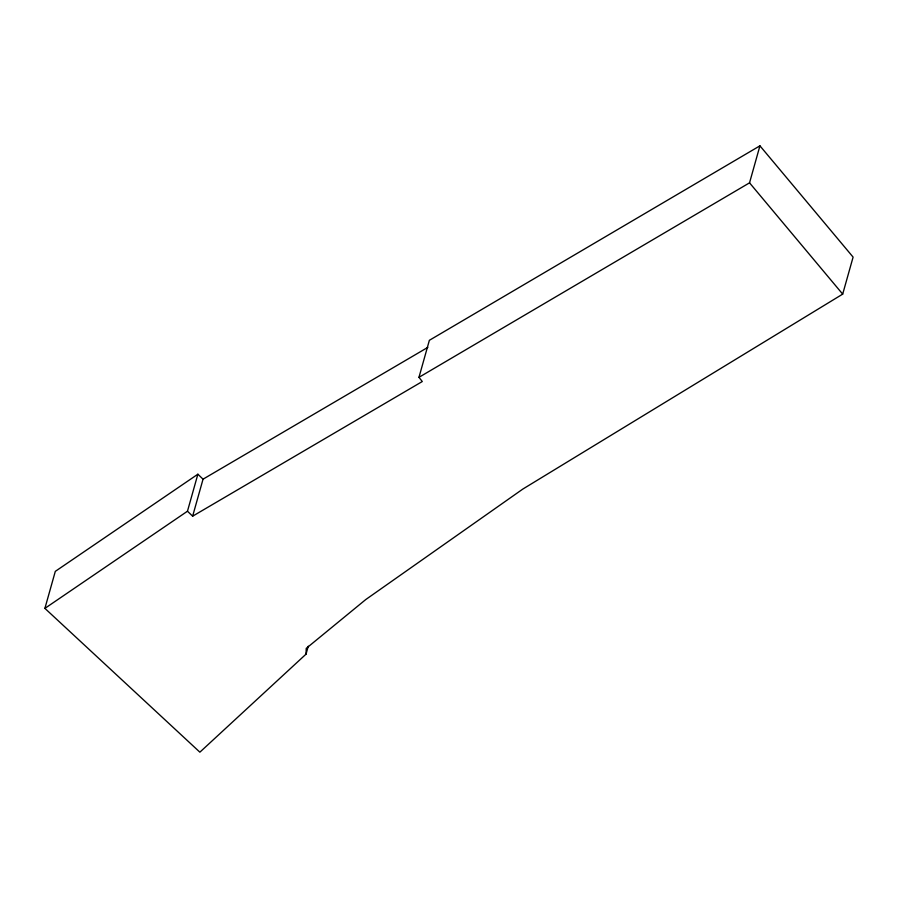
<?xml version="1.0" encoding="UTF-8"?>
<svg xmlns="http://www.w3.org/2000/svg" width="898" height="898" viewBox="0 0 898 898"><rect width="100%" height="100%" fill="white"/><g stroke="black" fill="none" stroke-linecap="round" stroke-linejoin="round"><path stroke-width="1.35" d="M197.874 474.211L55.306 571.364L44.9 608.373L199.872 752.176L306.038 654.137L306.229 648.39L365.744 599.561L522.883 489.028L842.694 294.117L853.1 257.109L759.933 145.824L429.367 340.308L418.973 377.317L422.284 381.527L192.643 516.182L187.469 511.22L197.874 474.211L203.049 479.173L192.643 516.182M306.038 654.137L308.261 646.212M418.973 377.317L749.538 182.833L759.933 145.824M44.9 608.373L187.469 511.22M203.049 479.173L427.852 347.358M749.538 182.833L842.694 294.117"/></g></svg>
